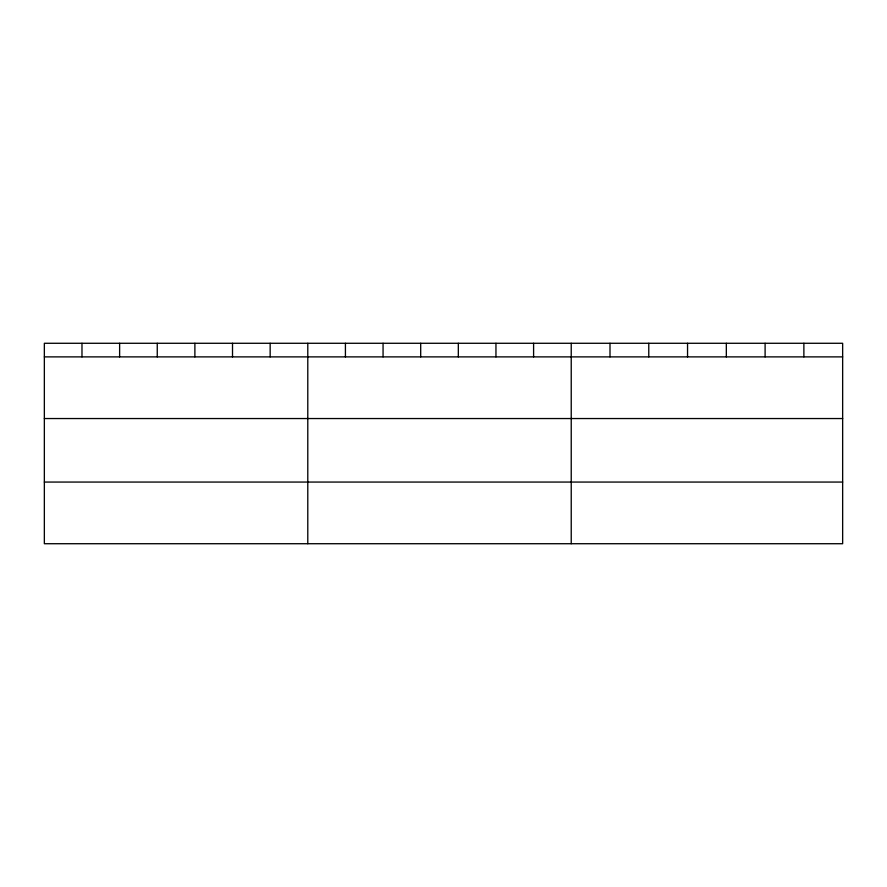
<?xml version="1.0" encoding="UTF-8"?>
<svg xmlns="http://www.w3.org/2000/svg" width="887" height="887" viewBox="0 0 887 887"><rect width="100%" height="100%" fill="white"/><g stroke="black" fill="none" stroke-linecap="round" stroke-linejoin="round"><path stroke-width="1.33" d="M842.65 418.542L842.65 343.28L44.35 343.28L44.35 543.72L842.65 543.72L842.65 418.542L44.35 418.542M44.35 356.884L842.65 356.884M44.35 482.062L842.65 482.062M803.877 343.28L803.877 356.884M765.104 343.28L765.104 356.884M726.331 343.28L726.331 356.884M687.547 343.28L687.547 356.884M648.774 343.28L648.774 356.884M610.001 343.28L610.001 356.884M571.228 343.28L571.228 543.72M533.597 343.28L533.597 356.884M495.955 343.28L495.955 356.884M458.324 343.28L458.324 356.884M420.693 343.28L420.693 356.884M383.062 343.28L383.062 356.884M345.42 343.28L345.42 356.884M307.789 343.28L307.789 543.72M270.158 343.28L270.158 356.884M232.516 343.28L232.516 356.884M194.885 343.28L194.885 356.884M157.254 343.28L157.254 356.884M119.623 343.28L119.623 356.884M81.981 343.28L81.981 356.884"/></g></svg>
